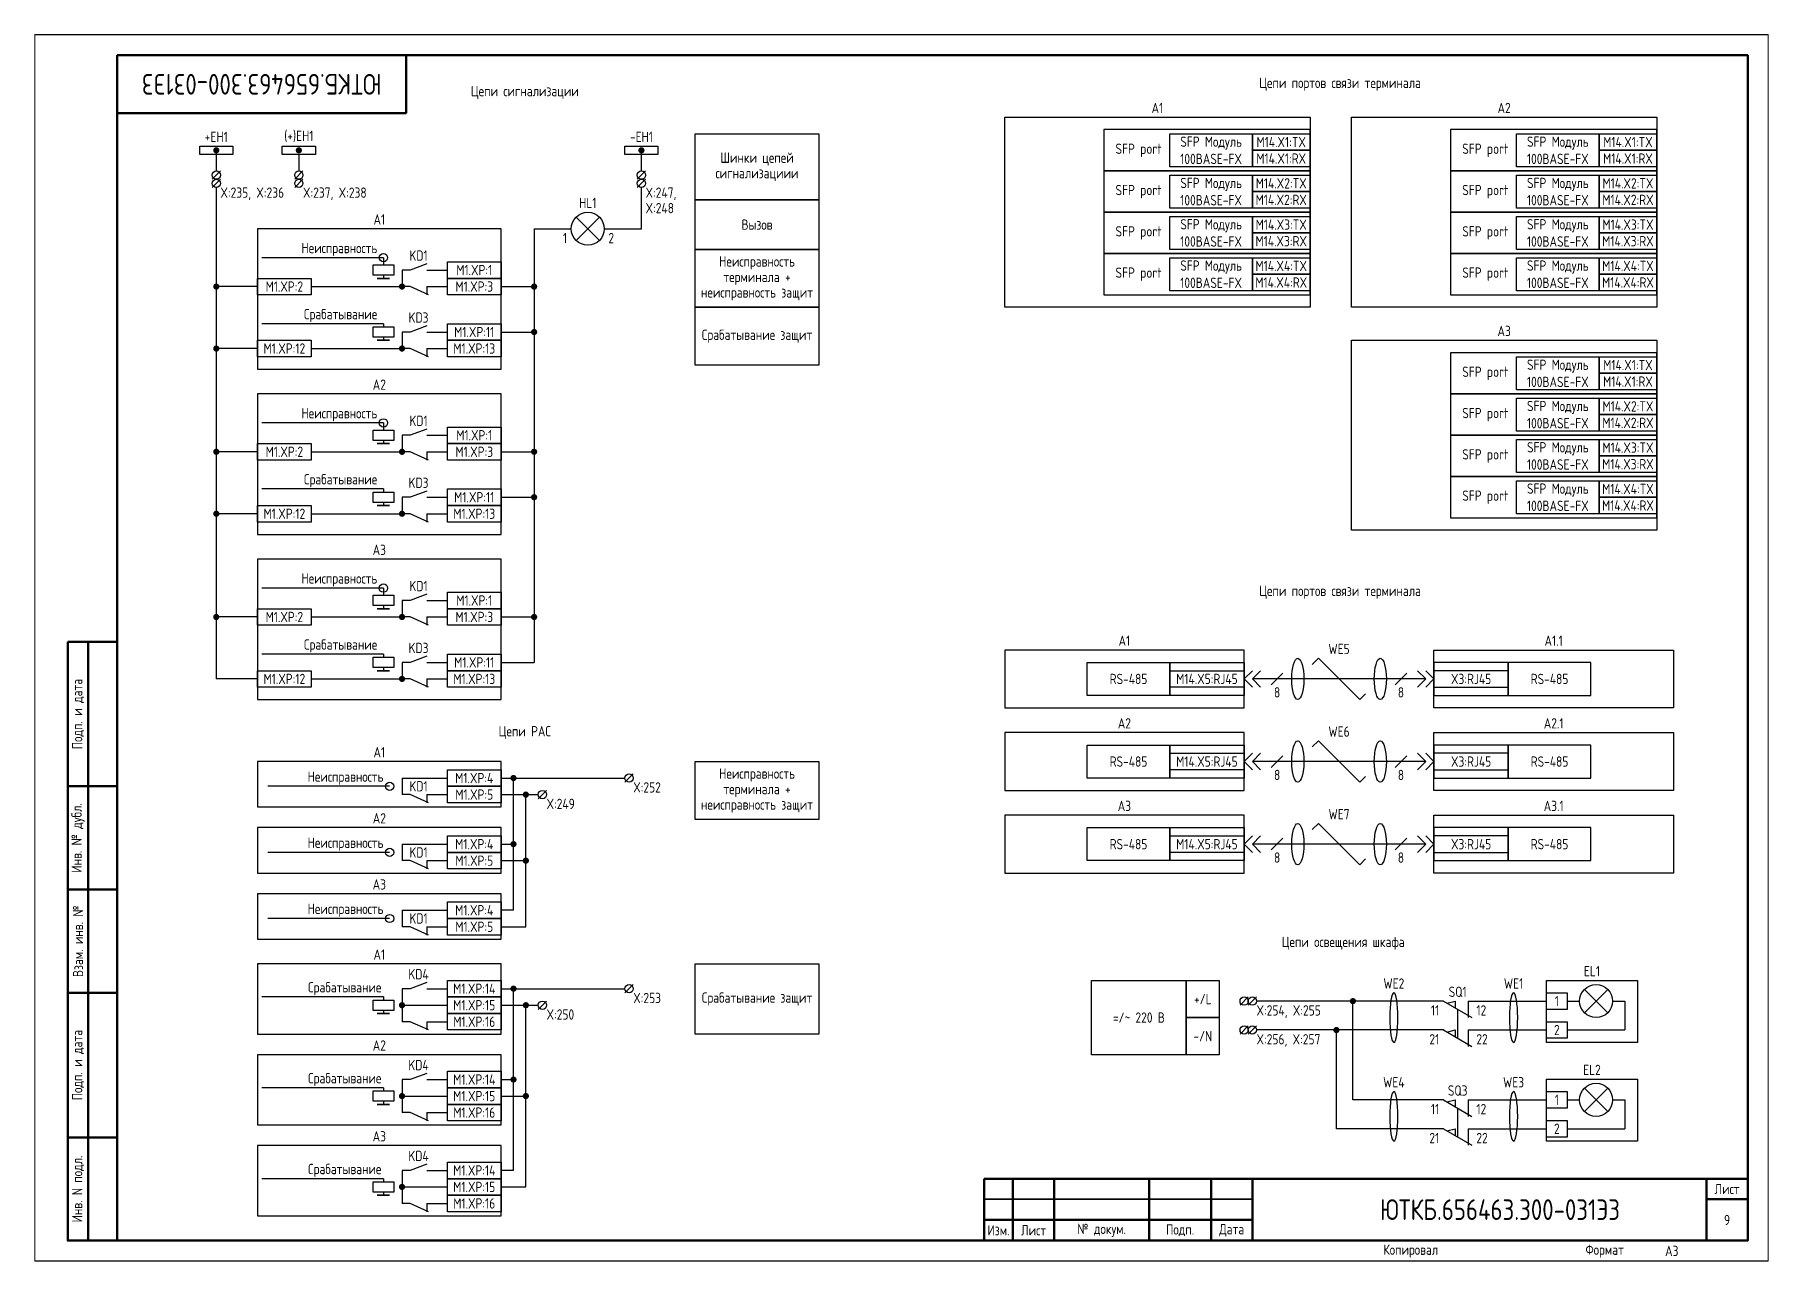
# Paper-space layout 'Лист9' of a CAD drawing. Header units: millimetres, sheet in inches. Extents: x 148.7 to 158.8, y 94.4 to 101.5.
# The model-space entities are those that its viewports show. They can reach past a viewport. Long polylines and large blocks are cut down to what shows.
import ezdxf

# ---------------------------------------------------------------- set-up
doc = ezdxf.new("R2010")
doc.units = ezdxf.units.MM
doc.styles.add('Gost_type_A', font='GOST_A.TTF')

# ---------------------------------------------------------------- blocks, each defined once
blk = doc.blocks.new('Формат_А3')
blk.add_lwpolyline([(-420, 297), (0, 297), (0, 0), (-420, 0)], close=True)
at = {"lineweight": 50}
blk.add_lwpolyline([(-400, 292), (-5, 292), (-5, 5), (-400, 5)], close=True, dxfattribs=at)
blk = doc.blocks.new('Штамп угловой верхний')
at = {"lineweight": 50}
blk.add_lwpolyline([(0, 0), (70, 0), (70, -14), (0, -14)], close=True, dxfattribs=at)
blk = doc.blocks.new('Штамп малый нижний')
at = {"lineweight": 50}
for points in [[(-185, 15), (-178, 15), (-178, 5), (-185, 5)], [(-178, 15), (-168, 15), (-168, 5), (-178, 5)], [(-168, 15), (-145, 15), (-145, 5), (-168, 5)], [(-145, 15), (-130, 15), (-130, 5), (-145, 5)], [(-130, 15), (-120, 15), (-120, 5), (-130, 5)], [(-120, 15), (-10, 15), (-10, 0), (-120, 0)], [(-10, 15), (0, 15), (0, 10), (-10, 10)], [(-10, 10), (0, 10), (0, 0), (-10, 0)], [(-185, 5), (-178, 5), (-178, 0), (-185, 0)], [(-178, 5), (-168, 5), (-168, 0), (-178, 0)], [(-168, 5), (-145, 5), (-145, 0), (-168, 0)], [(-145, 5), (-130, 5), (-130, 0), (-145, 0)], [(-130, 5), (-120, 5), (-120, 0), (-130, 0)]]:
    blk.add_lwpolyline(points, close=True, dxfattribs=at)
for points in [[(-185, 15), (-178, 15), (-178, 10), (-185, 10)], [(-178, 15), (-168, 15), (-168, 10), (-178, 10)], [(-168, 15), (-145, 15), (-145, 10), (-168, 10)], [(-145, 15), (-130, 15), (-130, 10), (-145, 10)], [(-130, 15), (-120, 15), (-120, 10), (-130, 10)], [(-185, 10), (-178, 10), (-178, 5), (-185, 5)], [(-178, 10), (-168, 10), (-168, 5), (-178, 5)], [(-168, 10), (-145, 10), (-145, 5), (-168, 5)], [(-145, 10), (-130, 10), (-130, 5), (-145, 5)], [(-130, 10), (-120, 10), (-120, 5), (-130, 5)]]:
    blk.add_lwpolyline(points, close=True)
at = {"char_height": 2.5, "style": 'Gost_type_A'}
for s, insert, width, attachment_point in [('Лист', (-5, 12.5), 10, 5), ('Изм.', (-181.5, 2.5), 7, 5), ('Лист', (-173, 2.5), 10, 5), ('№ докум.', (-156.5, 2.5), 23, 5), ('Подп.', (-137.5, 2.5), 15, 5), ('Дата', (-125, 2.5), 10, 5), ('Копировал', (-75, -2.53), 13.1202, 6), ('Формат', (-30, -2.53), 13.1202, 6)]:
    blk.add_mtext(s, dxfattribs=dict(at, insert=insert, width=width, attachment_point=attachment_point))
blk = doc.blocks.new('POINT')
at = {"const_width": 0.75}
blk.add_lwpolyline([(-0.375, 0, 1), (0.375, 0, 1)], format="xyb", close=True, dxfattribs=at)
blk = doc.blocks.new('Шинка')
blk.add_lwpolyline([(-4, 1), (4, 1), (4, -1), (-4, -1)], close=True)
blk.add_blockref('POINT', (0, 0))
blk = doc.blocks.new('Штамп левый нижний')
at = {"lineweight": 50}
for points in [[(-12, 145), (-7, 145), (-7, 110), (-12, 110)], [(-7, 145), (0, 145), (0, 110), (-7, 110)], [(-12, 110), (-7, 110), (-7, 85), (-12, 85)], [(-7, 110), (0, 110), (0, 85), (-7, 85)], [(-12, 85), (-7, 85), (-7, 60), (-12, 60)], [(-7, 85), (0, 85), (0, 60), (-7, 60)], [(-12, 60), (-7, 60), (-7, 25), (-12, 25)], [(-7, 60), (0, 60), (0, 25), (-7, 25)], [(-12, 25), (-7, 25), (-7, 0), (-12, 0)], [(-7, 25), (0, 25), (0, 0), (-7, 0)]]:
    blk.add_lwpolyline(points, close=True, dxfattribs=at)
at = {"char_height": 2.5, "attachment_point": 5, "rotation": 90, "style": 'Gost_type_A'}
for s, insert, width in [('Подп. и дата', (-9.5, 127.5), 35), ('Инв. № дубл.', (-9.5, 97.5), 25), ('Взам. инв. №', (-9.5, 72.5), 25), ('Подп. и дата', (-9.5, 42.5), 35), ('Инв. N подл.', (-9.5, 12.5), 25)]:
    blk.add_mtext(s, dxfattribs=dict(at, insert=insert, width=width))

msp = doc.modelspace()

# ---------------------------------------------------------------- linework, layer by layer
for p, q in [((3404, 269), (3404, 264)), ((3507, 264), (3507, 269)), ((3424, 268), (3424, 264)), ((3405, 264), (3403, 262)), ((3405, 262), (3403, 260)), ((3425, 264), (3423, 262)), ((3425, 262), (3423, 260)), ((3508, 264), (3506, 262)), ((3508, 262), (3506, 260)), ((3507, 262), (3507, 262.01)), ((3507, 262), (3507, 262.01)), ((3404, 260), (3404, 141)), ((3507, 250), (3507, 260)), ((3491.17, 252.83), (3496.83, 247.17)), ((3496.83, 252.83), (3491.17, 247.17)), ((3481, 250), (3490, 250)), ((3481, 250), (3481, 145)), ((3498, 250), (3507, 250)), ((3444.5, 243), (3415, 243)), ((3444.5, 243), (3444.5, 241.25)), ((3414, 236), (3404, 236)), ((3444.5, 238.75), (3444.5, 238)), ((3455, 236), (3455, 234)), ((3473, 236), (3481, 236)), ((3444.5, 227), (3415, 227)), ((3444.5, 227), (3444.5, 226.25)), ((3444.5, 223.75), (3444.5, 223)), ((3473, 225), (3481, 225)), ((3414, 221), (3404, 221)), ((3455, 221), (3455, 219)), ((3444.5, 203), (3415, 203)), ((3444.5, 203), (3444.5, 201.25)), ((3444.5, 198.75), (3444.5, 198)), ((3414, 196), (3404, 196)), ((3455, 196), (3455, 194)), ((3473, 196), (3481, 196)), ((3444.5, 187), (3415, 187)), ((3444.5, 187), (3444.5, 186.25)), ((3473, 185), (3481, 185)), ((3414, 181), (3404, 181)), ((3444.5, 183.75), (3444.5, 183)), ((3455, 181), (3455, 179)), ((3444.5, 163), (3415, 163)), ((3444.5, 163), (3444.5, 161.25)), ((3414, 156), (3404, 156)), ((3444.5, 158.75), (3444.5, 158)), ((3455, 156), (3455, 154)), ((3473, 156), (3481, 156)), ((3444.5, 147), (3415, 147)), ((3444.5, 147), (3444.5, 146.25)), ((3444.5, 143.75), (3444.5, 143)), ((3473, 145), (3481, 145)), ((3653, 141), (3655, 143)), ((3653, 141), (3655, 143)), ((3655, 141), (3657, 143)), ((3655, 141), (3657, 143)), ((3669.53, 144.53), (3671, 146)), ((3671, 146), (3681, 136)), ((3697, 141), (3695, 143)), ((3697, 141), (3695, 143)), ((3699, 141), (3697, 143)), ((3699, 141), (3697, 143)), ((3414, 141), (3404, 141)), ((3455, 141), (3455, 139)), ((3653, 141), (3655, 139)), ((3653, 141), (3655, 139)), ((3697, 141), (3655, 141)), ((3655, 141), (3657, 139)), ((3655, 141), (3657, 139)), ((3662.41, 142.41), (3659.59, 139.59)), ((3692.41, 142.41), (3689.59, 139.59)), ((3697, 141), (3695, 139)), ((3697, 141), (3695, 139)), ((3699, 141), (3697, 139)), ((3699, 141), (3697, 139)), ((3681, 136), (3682.41, 137.41)), ((3669.53, 124.53), (3671, 126)), ((3671, 126), (3681, 116)), ((3653, 121), (3655, 123)), ((3653, 121), (3655, 123)), ((3655, 121), (3657, 123)), ((3655, 121), (3657, 123)), ((3662.41, 122.41), (3659.59, 119.59)), ((3692.41, 122.41), (3689.59, 119.59)), ((3697, 121), (3695, 123)), ((3697, 121), (3695, 123)), ((3699, 121), (3697, 123)), ((3699, 121), (3697, 123)), ((3505.01, 118), (3503.01, 116)), ((3653, 121), (3655, 119)), ((3653, 121), (3655, 119)), ((3697, 121), (3655, 121)), ((3655, 121), (3657, 119)), ((3655, 121), (3657, 119)), ((3697, 121), (3695, 119)), ((3697, 121), (3695, 119)), ((3699, 121), (3697, 119)), ((3699, 121), (3697, 119)), ((3446, 115), (3416.5, 115)), ((3449, 117), (3449, 113)), ((3473, 117), (3503, 117)), ((3476, 85), (3476, 117)), ((3484.01, 114), (3482.01, 112)), ((3681, 116), (3682.41, 117.41)), ((3455, 113), (3455, 111)), ((3473, 113), (3482, 113)), ((3479, 81), (3479, 113)), ((3669.53, 104.53), (3671, 106)), ((3671, 106), (3681, 96)), ((3449, 101), (3449, 97)), ((3473, 101), (3476, 101)), ((3653, 101), (3655, 103)), ((3653, 101), (3655, 103)), ((3653, 101), (3655, 99)), ((3653, 101), (3655, 99)), ((3655, 101), (3657, 103)), ((3655, 101), (3657, 103)), ((3697, 101), (3655, 101)), ((3655, 101), (3657, 99)), ((3655, 101), (3657, 99)), ((3662.41, 102.41), (3659.59, 99.59)), ((3692.41, 102.41), (3689.59, 99.59)), ((3697, 101), (3695, 103)), ((3697, 101), (3695, 103)), ((3697, 101), (3695, 99)), ((3697, 101), (3695, 99)), ((3699, 101), (3697, 103)), ((3699, 101), (3697, 103)), ((3699, 101), (3697, 99)), ((3699, 101), (3697, 99)), ((3446, 99), (3416.5, 99)), ((3455, 97), (3455, 95)), ((3473, 97), (3479, 97)), ((3681, 96), (3682.41, 97.41)), ((3449, 85), (3449, 81)), ((3476, 85), (3473, 85)), ((3446, 83), (3416.5, 83)), ((3455, 81), (3455, 79)), ((3473, 81), (3479, 81)), ((3444.5, 64), (3415, 64)), ((3444.5, 64), (3444.5, 63.25)), ((3473, 66), (3503, 66)), ((3476, 22), (3476, 66)), ((3484.01, 63), (3482.01, 61)), ((3505.01, 67), (3503.01, 65)), ((3654.01, 64), (3652.01, 62)), ((3656.01, 64), (3654.01, 62)), ((3701.28, 63), (3656.01, 63)), ((3701.28, 63), (3708.2, 59)), ((3702.14, 62.5), (3704.14, 63)), ((3704.14, 63), (3704.14, 61.34)), ((3707.28, 63), (3707.28, 59)), ((3707.28, 63), (3726.28, 63)), ((3731.28, 63), (3734.28, 63)), ((3735.45, 65.83), (3741.11, 60.17)), ((3741.11, 65.83), (3735.45, 60.17)), ((3742.28, 63), (3745.28, 63)), ((3745.28, 63), (3745.28, 56)), ((3444.5, 60.75), (3444.5, 60)), ((3473, 62), (3482, 62)), ((3479, 18), (3479, 62)), ((3679.36, 39.09), (3679.36, 62.99)), ((3455, 58), (3455, 56)), ((3654.01, 57), (3652.01, 55)), ((3656.01, 57), (3654.01, 55)), ((3701.28, 56), (3656.01, 56)), ((3675.36, 32.09), (3675.36, 55.99)), ((3701.28, 56), (3708.2, 52)), ((3702.14, 55.5), (3704.14, 56)), ((3704.14, 56), (3704.14, 54.34)), ((3707.28, 56), (3707.28, 52)), ((3707.28, 56), (3726.28, 56)), ((3731.28, 56), (3745.28, 56)), ((3444.5, 42), (3415, 42)), ((3444.5, 42), (3444.5, 41.25)), ((3473, 44), (3476, 44)), ((3444.5, 38.75), (3444.5, 38)), ((3473, 40), (3479, 40)), ((3701.28, 39.09), (3679.36, 39.09)), ((3701.28, 39.09), (3708.2, 35.09)), ((3702.14, 38.59), (3704.14, 39.09)), ((3704.14, 39.09), (3704.14, 37.43)), ((3707.28, 39.09), (3707.28, 35.09)), ((3707.28, 39.09), (3726.28, 39.09)), ((3731.28, 39.09), (3734.28, 39.09)), ((3735.45, 41.91), (3741.11, 36.26)), ((3741.11, 41.91), (3735.45, 36.26)), ((3742.28, 39.09), (3745.28, 39.09)), ((3745.28, 39.09), (3745.28, 32.09)), ((3455, 36), (3455, 34)), ((3701.28, 32.09), (3675.36, 32.09)), ((3701.28, 32.09), (3708.2, 28.09)), ((3702.14, 31.59), (3704.14, 32.09)), ((3704.14, 32.09), (3704.14, 30.43)), ((3707.28, 32.09), (3707.28, 28.09)), ((3707.28, 32.09), (3726.28, 32.09)), ((3731.28, 32.09), (3745.28, 32.09)), ((3476, 22), (3473, 22)), ((3444.5, 20), (3415, 20)), ((3444.5, 20), (3444.5, 19.25)), ((3473, 18), (3479, 18)), ((3444.5, 16.75), (3444.5, 16)), ((3455, 14), (3455, 12))]:
    msp.add_line(p, q)
at = {"ltscale": 1.08}
for p, q in [((3451, 240), (3449, 240)), ((3449, 240), (3449, 236)), ((3455, 240), (3460, 240)), ((3427, 236), (3449, 236)), ((3451, 236), (3449, 236)), ((3455, 236), (3460, 236)), ((3451, 225), (3449, 225)), ((3449, 225), (3449, 221)), ((3455, 225), (3460, 225)), ((3427, 221), (3449, 221)), ((3451, 221), (3449, 221)), ((3455, 221), (3460, 221)), ((3451, 200), (3449, 200)), ((3449, 200), (3449, 196)), ((3455, 200), (3460, 200)), ((3427, 196), (3449, 196)), ((3451, 196), (3449, 196)), ((3455, 196), (3460, 196)), ((3451, 185), (3449, 185)), ((3449, 185), (3449, 181)), ((3455, 185), (3460, 185)), ((3427, 181), (3449, 181)), ((3451, 181), (3449, 181)), ((3455, 181), (3460, 181)), ((3451, 160), (3449, 160)), ((3449, 160), (3449, 156)), ((3455, 160), (3460, 160)), ((3427, 156), (3449, 156)), ((3451, 156), (3449, 156)), ((3455, 156), (3460, 156)), ((3451, 145), (3449, 145)), ((3449, 145), (3449, 141)), ((3455, 145), (3460, 145)), ((3427, 141), (3449, 141)), ((3451, 141), (3449, 141)), ((3455, 141), (3460, 141)), ((3449, 117), (3460, 117)), ((3451, 113), (3449, 113)), ((3455, 113), (3460, 113)), ((3449, 101), (3460, 101)), ((3451, 97), (3449, 97)), ((3455, 97), (3460, 97)), ((3449, 85), (3460, 85)), ((3451, 81), (3449, 81)), ((3455, 81), (3460, 81)), ((3451, 66), (3449, 66)), ((3449, 66), (3449, 58)), ((3455, 66), (3460, 66)), ((3449, 62), (3460, 62)), ((3451, 58), (3449, 58)), ((3455, 58), (3460, 58)), ((3451, 44), (3449, 44)), ((3449, 44), (3449, 36)), ((3455, 44), (3460, 44)), ((3449, 40), (3460, 40)), ((3451, 36), (3449, 36)), ((3455, 36), (3460, 36)), ((3451, 22), (3449, 22)), ((3449, 22), (3449, 14)), ((3455, 22), (3460, 22)), ((3449, 18), (3460, 18)), ((3451, 14), (3449, 14)), ((3455, 14), (3460, 14))]:
    msp.add_line(p, q, dxfattribs=at)
at = {"ltscale": 4.32}
for p, q in [((3455, 241.5), (3451, 240)), ((3455.39, 234), (3451, 236)), ((3455, 226.5), (3451, 225)), ((3455.39, 219), (3451, 221)), ((3455, 201.5), (3451, 200)), ((3455.39, 194), (3451, 196)), ((3455, 186.5), (3451, 185)), ((3455.39, 179), (3451, 181)), ((3455, 161.5), (3451, 160)), ((3455.39, 154), (3451, 156)), ((3455, 146.5), (3451, 145)), ((3455.39, 139), (3451, 141)), ((3455.39, 111), (3451, 113)), ((3455.39, 95), (3451, 97)), ((3455.39, 79), (3451, 81)), ((3455, 67.5), (3451, 66)), ((3455.39, 56), (3451, 58)), ((3455, 45.5), (3451, 44)), ((3455.39, 34), (3451, 36)), ((3455, 23.5), (3451, 22)), ((3455.39, 12), (3451, 14))]:
    msp.add_line(p, q, dxfattribs=at)
at = {"ltscale": 0.5}
for p, q in [((3704.74, 61), (3704.74, 54)), ((3704.74, 37.09), (3704.74, 30.09))]:
    msp.add_line(p, q, dxfattribs=at)
for points in [[(3550, 257), (3520, 257), (3520, 273), (3550, 273)], [(3595, 277), (3669, 277), (3669, 231), (3595, 231)], [(3619, 264), (3669, 264), (3669, 274), (3619, 274)], [(3635, 273), (3655, 273), (3655, 265), (3635, 265)], [(3655, 273), (3669, 273), (3669, 269), (3655, 269)], [(3679, 277), (3753, 277), (3753, 231), (3679, 231)], [(3703, 264), (3753, 264), (3753, 274), (3703, 274)], [(3719, 273), (3739, 273), (3739, 265), (3719, 265)], [(3739, 273), (3753, 273), (3753, 269), (3739, 269)], [(3655, 269), (3669, 269), (3669, 265), (3655, 265)], [(3739, 269), (3753, 269), (3753, 265), (3739, 265)], [(3619, 254), (3669, 254), (3669, 264), (3619, 264)], [(3635, 263), (3655, 263), (3655, 255), (3635, 255)], [(3655, 263), (3669, 263), (3669, 259), (3655, 259)], [(3703, 254), (3753, 254), (3753, 264), (3703, 264)], [(3719, 263), (3739, 263), (3739, 255), (3719, 255)], [(3739, 263), (3753, 263), (3753, 259), (3739, 259)], [(3550, 245), (3520, 245), (3520, 257), (3550, 257)], [(3655, 259), (3669, 259), (3669, 255), (3655, 255)], [(3739, 259), (3753, 259), (3753, 255), (3739, 255)], [(3619, 244), (3669, 244), (3669, 254), (3619, 254)], [(3635, 253), (3655, 253), (3655, 245), (3635, 245)], [(3655, 253), (3669, 253), (3669, 249), (3655, 249)], [(3703, 244), (3753, 244), (3753, 254), (3703, 254)], [(3719, 253), (3739, 253), (3739, 245), (3719, 245)], [(3739, 253), (3753, 253), (3753, 249), (3739, 249)], [(3414, 216), (3473, 216), (3473, 250), (3414, 250)], [(3655, 249), (3669, 249), (3669, 245), (3655, 245)], [(3739, 249), (3753, 249), (3753, 245), (3739, 245)], [(3550, 231), (3520, 231), (3520, 245), (3550, 245)], [(3619, 234), (3669, 234), (3669, 244), (3619, 244)], [(3703, 234), (3753, 234), (3753, 244), (3703, 244)], [(3447, 241.25), (3447, 238.75), (3442, 238.75), (3442, 241.25)], [(3460, 242), (3473, 242), (3473, 238), (3460, 238)], [(3635, 243), (3655, 243), (3655, 235), (3635, 235)], [(3655, 243), (3669, 243), (3669, 239), (3655, 239)], [(3719, 243), (3739, 243), (3739, 235), (3719, 235)], [(3739, 243), (3753, 243), (3753, 239), (3739, 239)], [(3414, 238), (3427, 238), (3427, 234), (3414, 234)], [(3446, 238), (3443, 238)], [(3460, 238), (3473, 238), (3473, 234), (3460, 234)], [(3655, 239), (3669, 239), (3669, 235), (3655, 235)], [(3739, 239), (3753, 239), (3753, 235), (3739, 235)], [(3550, 217), (3520, 217), (3520, 231), (3550, 231)], [(3460, 227), (3473, 227), (3473, 223), (3460, 223)], [(3414, 223), (3427, 223), (3427, 219), (3414, 219)], [(3447, 226.25), (3447, 223.75), (3442, 223.75), (3442, 226.25)], [(3446, 223), (3443, 223)], [(3460, 223), (3473, 223), (3473, 219), (3460, 219)], [(3679, 223), (3753, 223), (3753, 177), (3679, 177)], [(3703, 210), (3753, 210), (3753, 220), (3703, 220)], [(3719, 219), (3739, 219), (3739, 211), (3719, 211)], [(3739, 219), (3753, 219), (3753, 215), (3739, 215)], [(3739, 215), (3753, 215), (3753, 211), (3739, 211)], [(3414, 176), (3473, 176), (3473, 210), (3414, 210)], [(3703, 200), (3753, 200), (3753, 210), (3703, 210)], [(3719, 209), (3739, 209), (3739, 201), (3719, 201)], [(3739, 209), (3753, 209), (3753, 205), (3739, 205)], [(3460, 202), (3473, 202), (3473, 198), (3460, 198)], [(3739, 205), (3753, 205), (3753, 201), (3739, 201)], [(3414, 198), (3427, 198), (3427, 194), (3414, 194)], [(3447, 201.25), (3447, 198.75), (3442, 198.75), (3442, 201.25)], [(3446, 198), (3443, 198)], [(3460, 198), (3473, 198), (3473, 194), (3460, 194)], [(3703, 190), (3753, 190), (3753, 200), (3703, 200)], [(3719, 199), (3739, 199), (3739, 191), (3719, 191)], [(3739, 199), (3753, 199), (3753, 195), (3739, 195)], [(3739, 195), (3753, 195), (3753, 191), (3739, 191)], [(3703, 180), (3753, 180), (3753, 190), (3703, 190)], [(3719, 189), (3739, 189), (3739, 181), (3719, 181)], [(3739, 189), (3753, 189), (3753, 185), (3739, 185)], [(3447, 186.25), (3447, 183.75), (3442, 183.75), (3442, 186.25)], [(3460, 187), (3473, 187), (3473, 183), (3460, 183)], [(3739, 185), (3753, 185), (3753, 181), (3739, 181)], [(3414, 183), (3427, 183), (3427, 179), (3414, 179)], [(3446, 183), (3443, 183)], [(3460, 183), (3473, 183), (3473, 179), (3460, 179)], [(3414, 136), (3473, 136), (3473, 170), (3414, 170)], [(3447, 161.25), (3447, 158.75), (3442, 158.75), (3442, 161.25)], [(3460, 162), (3473, 162), (3473, 158), (3460, 158)], [(3414, 158), (3427, 158), (3427, 154), (3414, 154)], [(3446, 158), (3443, 158)], [(3460, 158), (3473, 158), (3473, 154), (3460, 154)], [(3460, 147), (3473, 147), (3473, 143), (3460, 143)], [(3595, 134), (3653, 134), (3653, 148), (3595, 148)], [(3757, 134), (3699, 134), (3699, 148), (3757, 148)], [(3414, 143), (3427, 143), (3427, 139), (3414, 139)], [(3447, 146.25), (3447, 143.75), (3442, 143.75), (3442, 146.25)], [(3446, 143), (3443, 143)], [(3460, 143), (3473, 143), (3473, 139), (3460, 139)], [(3615, 145), (3635, 145), (3635, 137), (3615, 137)], [(3635, 145), (3653, 145), (3653, 137), (3635, 137)], [(3635, 143), (3653, 143), (3653, 139), (3635, 139)], [(3717, 145), (3699, 145), (3699, 137), (3717, 137)], [(3717, 143), (3699, 143), (3699, 139), (3717, 139)], [(3737, 145), (3717, 145), (3717, 137), (3737, 137)], [(3595, 114), (3653, 114), (3653, 128), (3595, 128)], [(3757, 114), (3699, 114), (3699, 128), (3757, 128)], [(3615, 125), (3635, 125), (3635, 117), (3615, 117)], [(3635, 125), (3653, 125), (3653, 117), (3635, 117)], [(3635, 123), (3653, 123), (3653, 119), (3635, 119)], [(3717, 125), (3699, 125), (3699, 117), (3717, 117)], [(3717, 123), (3699, 123), (3699, 119), (3717, 119)], [(3737, 125), (3717, 125), (3717, 117), (3737, 117)], [(3414, 110), (3473, 110), (3473, 121), (3414, 121)], [(3460, 119), (3473, 119), (3473, 115), (3460, 115)], [(3550, 107), (3520, 107), (3520, 121), (3550, 121)], [(3460, 115), (3473, 115), (3473, 111), (3460, 111)], [(3414, 94), (3473, 94), (3473, 105), (3414, 105)], [(3595, 94), (3653, 94), (3653, 108), (3595, 108)], [(3615, 105), (3635, 105), (3635, 97), (3615, 97)], [(3635, 105), (3653, 105), (3653, 97), (3635, 97)], [(3757, 94), (3699, 94), (3699, 108), (3757, 108)], [(3717, 105), (3699, 105), (3699, 97), (3717, 97)], [(3737, 105), (3717, 105), (3717, 97), (3737, 97)], [(3460, 103), (3473, 103), (3473, 99), (3460, 99)], [(3635, 103), (3653, 103), (3653, 99), (3635, 99)], [(3717, 103), (3699, 103), (3699, 99), (3717, 99)], [(3460, 99), (3473, 99), (3473, 95), (3460, 95)], [(3414, 78), (3473, 78), (3473, 89), (3414, 89)], [(3460, 87), (3473, 87), (3473, 83), (3460, 83)], [(3460, 83), (3473, 83), (3473, 79), (3460, 79)], [(3414, 55), (3473, 55), (3473, 72), (3414, 72)], [(3550, 55), (3520, 55), (3520, 72), (3550, 72)], [(3460, 68), (3473, 68), (3473, 64), (3460, 64)], [(3639, 50), (3616, 50), (3616, 68), (3639, 68)], [(3647, 59), (3639, 59), (3639, 68), (3647, 68)], [(3726.28, 68), (3748.28, 68), (3748.28, 53), (3726.28, 53)], [(3447, 63.25), (3447, 60.75), (3442, 60.75), (3442, 63.25)], [(3460, 64), (3473, 64), (3473, 60), (3460, 60)], [(3726.28, 65), (3731.28, 65), (3731.28, 61), (3726.28, 61)], [(3446, 60), (3443, 60)], [(3460, 60), (3473, 60), (3473, 56), (3460, 56)], [(3647, 50), (3639, 50), (3639, 59), (3647, 59)], [(3726.28, 58), (3731.28, 58), (3731.28, 54), (3726.28, 54)], [(3414, 33), (3473, 33), (3473, 50), (3414, 50)], [(3460, 46), (3473, 46), (3473, 42), (3460, 42)], [(3460, 42), (3473, 42), (3473, 38), (3460, 38)], [(3726.28, 44.09), (3748.28, 44.09), (3748.28, 29.09), (3726.28, 29.09)], [(3447, 41.25), (3447, 38.75), (3442, 38.75), (3442, 41.25)], [(3446, 38), (3443, 38)], [(3460, 38), (3473, 38), (3473, 34), (3460, 34)], [(3726.28, 41.09), (3731.28, 41.09), (3731.28, 37.09), (3726.28, 37.09)], [(3726.28, 34.09), (3731.28, 34.09), (3731.28, 30.09), (3726.28, 30.09)], [(3414, 11), (3473, 11), (3473, 28), (3414, 28)], [(3460, 24), (3473, 24), (3473, 20), (3460, 20)], [(3447, 19.25), (3447, 16.75), (3442, 16.75), (3442, 19.25)], [(3460, 20), (3473, 20), (3473, 16), (3460, 16)], [(3446, 16), (3443, 16)], [(3460, 16), (3473, 16), (3473, 12), (3460, 12)]]:
    msp.add_lwpolyline(points, close=True)
for centre, radius in [((3404, 263), 1), ((3404, 261), 1), ((3424, 263), 1), ((3424, 261), 1), ((3507, 263), 1), ((3507, 261), 1), ((3494, 250), 4), ((3444.5, 243), 1), ((3444.5, 203), 1), ((3444.5, 163), 1), ((3504.01, 117), 1), ((3446, 115), 1), ((3483.01, 113), 1), ((3446, 99), 1), ((3446, 83), 1), ((3483.01, 62), 1), ((3504.01, 66), 1), ((3653.01, 63), 1), ((3655.01, 63), 1), ((3738.28, 63), 4), ((3653.01, 56), 1), ((3655.01, 56), 1), ((3738.28, 39.09), 4)]:
    msp.add_circle(centre, radius)
for centre in [(3666, 141), (3686, 141), (3666, 121), (3686, 121), (3666, 101), (3686, 101)]:
    msp.add_ellipse(centre, major_axis=(0, -5), ratio=0.293778)
at = {"extrusion": (0, 0, -1)}
for centre in [(3689.28, 59), (3718.28, 59), (3689.28, 35.09), (3718.28, 35.09)]:
    msp.add_ellipse(centre, major_axis=(0, -6), ratio=0.166667, dxfattribs=at)

# ---------------------------------------------------------------- block references
for name, p in [('Формат_А3', (3360, 0)), ('Формат_А3', (3780, 0)), ('Формат_А3', (4200, 0)), ('Штамп угловой верхний', (3380, 292)), ('Шинка', (3404, 269)), ('Шинка', (3424, 269)), ('Шинка', (3507, 269)), ('POINT', (3404, 236)), ('POINT', (3449, 236)), ('POINT', (3481, 236)), ('POINT', (3481, 225)), ('POINT', (3404, 221)), ('POINT', (3449, 221)), ('POINT', (3404, 196)), ('POINT', (3449, 196)), ('POINT', (3481, 196)), ('POINT', (3481, 185)), ('POINT', (3404, 181)), ('POINT', (3449, 181)), ('POINT', (3404, 156)), ('POINT', (3449, 156)), ('POINT', (3481, 156)), ('Штамп левый нижний', (3380, 5)), ('POINT', (3449, 141)), ('POINT', (3476, 117)), ('POINT', (3479, 113)), ('POINT', (3476, 101)), ('POINT', (3479, 97)), ('POINT', (3476, 66)), ('POINT', (3679.36, 62.99)), ('POINT', (3449, 62)), ('POINT', (3479, 62)), ('POINT', (3675.36, 55.99)), ('POINT', (3476, 44)), ('POINT', (3449, 40)), ('POINT', (3479, 40)), ('POINT', (3449, 18)), ('Штамп малый нижний', (3775, 5))]:
    msp.add_blockref(name, p)

# ---------------------------------------------------------------- texts
at = {"insert": (3415, 285), "char_height": 5, "width": 70, "attachment_point": 5, "rotation": 180, "style": 'Gost_type_A'}
msp.add_mtext('ЮТКБ.656463.300-031Э3', dxfattribs=at)
at = {"char_height": 2.5, "style": 'Gost_type_A'}
for s, insert, width, attachment_point, line_spacing_factor in [('Цепи портов связи терминала', (3676.25, 285), 197.5, 5, 0.9), ('Цепи сигнализации', (3478.75, 283), 197.5, 5, 0.9), ('A1', (3632, 278), 74.0002, 8, 0.9), ('A2', (3716, 278), 74.0002, 8, 0.9), ('Шинки цепей сигнализациии', (3535, 265), 29.9999, 5, 0.9), ('X:235, X:236', (3405, 260), 16, 1, 0.9), ('X:237, X:238', (3425, 260), 16, 1, 0.9), ('X:247,\\PX:248', (3508, 260), 16, 1, 0.9), ('A1', (3443.5, 251), 59, 8, 0.9), ('Вызов', (3535, 251), 29.9999, 5, 0.9), ('Неисправность', (3443, 245), 37, 6, 0.8), ('Неисправность терминала + неисправность защит', (3535, 238), 29.9999, 5, 0.9), ('Срабатывание', (3443, 229), 37, 6, 0.8), ('Срабатывание защит', (3535, 224), 29.9999, 5, 0.9), ('A3', (3716, 224), 74.0002, 8, 0.9), ('A2', (3443.5, 211), 59, 8, 0.9), ('Неисправность', (3443, 205), 37, 6, 0.8), ('Срабатывание', (3443, 189), 37, 6, 0.8), ('A3', (3443.5, 171), 59, 8, 0.9), ('Неисправность', (3443, 165), 37, 6, 0.8), ('Цепи портов связи терминала', (3676.25, 162), 197.5, 5, 0.9), ('A1', (3624, 149), 58.0002, 8, 0.9), ('A1.1', (3728, 149), 58.0002, 8, 0.9), ('Срабатывание', (3443, 149), 37, 6, 0.8), ('A2', (3624, 129), 58.0002, 8, 0.9), ('A2.1', (3728, 129), 58.0002, 8, 0.9), ('Цепи РАС', (3478.75, 128), 197.5, 5, 0.9), ('A1', (3443.5, 122), 59, 8, 0.9), ('Неисправность', (3444.5, 117), 37, 6, 0.8), ('Неисправность терминала + неисправность защит', (3535, 114), 29.9999, 5, 0.9), ('X:252', (3505.01, 116), 8, 1, 0.9), ('X:249', (3484.01, 112), 8, 1, 0.9), ('A3', (3624, 109), 58.0002, 8, 0.9), ('A3.1', (3728, 109), 58.0002, 8, 0.9), ('A2', (3443.5, 106), 59, 8, 0.9), ('Неисправность', (3444.5, 101), 37, 6, 0.8), ('A3', (3443.5, 90), 59, 8, 0.9), ('Неисправность', (3444.5, 85), 37, 6, 0.8), ('Цепи освещения шкафа', (3677, 77), 122, 5, 0.9), ('A1', (3443.5, 73), 59, 8, 0.9), ('EL1', (3737.28, 69), 21.9942, 8, 0.9), ('Срабатывание', (3444, 66), 37, 6, 0.8), ('X:253', (3505.01, 65), 8, 1, 0.9), ('Срабатывание защит', (3535, 63.5), 29.9999, 5, 0.9), ('+/L', (3643, 63.5), 8, 5, 0.9), ('X:250', (3484.01, 61), 8, 1, 0.9), ('=/~ 220 В', (3627.5, 59), 23, 5, 0.9), ('X:254, X:255', (3656.01, 62), 17.9949, 1, 0.9), ('-/N', (3643, 54.5), 8, 5, 0.9), ('X:256, X:257', (3656.01, 55), 17.9949, 1, 0.9), ('A2', (3443.5, 51), 59, 8, 0.9), ('EL2', (3737.28, 45.09), 21.9942, 8, 0.9), ('Срабатывание', (3444, 44), 37, 6, 0.8), ('A3', (3443.5, 29), 59, 8, 0.9), ('Срабатывание', (3444, 22), 37, 6, 0.8)]:
    msp.add_mtext(s, dxfattribs=dict(at, insert=insert, width=width, attachment_point=attachment_point, line_spacing_factor=line_spacing_factor))
at = {"style": 'Gost_type_A'}
for s, insert, char_height, width, attachment_point in [('+EH1', (3404, 271), 2.5, 10, 8), ('(+)EH1', (3424, 271), 2.5, 10, 8), ('-EH1', (3507, 271), 2.5, 10, 8), ('SFP port', (3633, 269), 2.5, 20, 6), ('SFP Mодуль 100BASE-FX', (3645, 269), 2.5, 19.9998, 5), ('M14.X1:TX', (3662, 271), 2.5, 14, 5), ('SFP port', (3717, 269), 2.5, 20, 6), ('SFP Mодуль 100BASE-FX', (3729, 269), 2.5, 19.9998, 5), ('M14.X1:TX', (3746, 271), 2.5, 14, 5), ('M14.X1:RX', (3662, 267), 2.5, 14, 5), ('M14.X1:RX', (3746, 267), 2.5, 14, 5), ('SFP port', (3633, 259), 2.5, 20, 6), ('SFP Mодуль 100BASE-FX', (3645, 259), 2.5, 19.9998, 5), ('M14.X2:TX', (3662, 261), 2.5, 14, 5), ('SFP port', (3717, 259), 2.5, 20, 6), ('SFP Mодуль 100BASE-FX', (3729, 259), 2.5, 19.9998, 5), ('M14.X2:TX', (3746, 261), 2.5, 14, 5), ('HL1', (3494, 255), 2.5, 14, 8), ('M14.X2:RX', (3662, 257), 2.5, 14, 5), ('M14.X2:RX', (3746, 257), 2.5, 14, 5), ('SFP Mодуль 100BASE-FX', (3645, 249), 2.5, 19.9998, 5), ('M14.X3:TX', (3662, 251), 2.5, 14, 5), ('SFP Mодуль 100BASE-FX', (3729, 249), 2.5, 19.9998, 5), ('M14.X3:TX', (3746, 251), 2.5, 14, 5), ('1', (3489, 249), 2.5, 6, 3), ('2', (3499, 249), 2.5, 6, 1), ('SFP port', (3633, 249), 2.5, 20, 6), ('M14.X3:RX', (3662, 247), 2.5, 14, 5), ('SFP port', (3717, 249), 2.5, 20, 6), ('M14.X3:RX', (3746, 247), 2.5, 14, 5), ('KD1', (3453, 243.5), 2.5, 8, 5), ('M1.XP:1', (3466.5, 240), 2.5, 13, 5), ('SFP port', (3633, 239), 2.5, 20, 6), ('SFP Mодуль 100BASE-FX', (3645, 239), 2.5, 19.9998, 5), ('M14.X4:TX', (3662, 241), 2.5, 14, 5), ('SFP port', (3717, 239), 2.5, 20, 6), ('SFP Mодуль 100BASE-FX', (3729, 239), 2.5, 19.9998, 5), ('M14.X4:TX', (3746, 241), 2.5, 14, 5), ('M1.XP:2', (3420.5, 236), 2.5, 13, 5), ('M1.XP:3', (3466.5, 236), 2.5, 13, 5), ('M14.X4:RX', (3662, 237), 2.5, 14, 5), ('M14.X4:RX', (3746, 237), 2.5, 14, 5), ('KD3', (3453, 228.5), 2.5, 8, 5), ('M1.XP:11', (3466.5, 225), 2.5, 13, 5), ('M1.XP:12', (3420.5, 221), 2.5, 13, 5), ('M1.XP:13', (3466.5, 221), 2.5, 13, 5), ('SFP port', (3717, 215), 2.5, 20, 6), ('SFP Mодуль 100BASE-FX', (3729, 215), 2.5, 19.9998, 5), ('M14.X1:RX', (3746, 213), 2.5, 14, 5), ('M14.X1:TX', (3746, 217), 2.5, 14, 5), ('SFP port', (3717, 205), 2.5, 20, 6), ('SFP Mодуль 100BASE-FX', (3729, 205), 2.5, 19.9998, 5), ('M14.X2:TX', (3746, 207), 2.5, 14, 5), ('KD1', (3453, 203.5), 2.5, 8, 5), ('M14.X2:RX', (3746, 203), 2.5, 14, 5), ('M1.XP:1', (3466.5, 200), 2.5, 13, 5), ('SFP Mодуль 100BASE-FX', (3729, 195), 2.5, 19.9998, 5), ('M14.X3:TX', (3746, 197), 2.5, 14, 5), ('M1.XP:2', (3420.5, 196), 2.5, 13, 5), ('M1.XP:3', (3466.5, 196), 2.5, 13, 5), ('SFP port', (3717, 195), 2.5, 20, 6), ('M14.X3:RX', (3746, 193), 2.5, 14, 5), ('KD3', (3453, 188.5), 2.5, 8, 5), ('M1.XP:11', (3466.5, 185), 2.5, 13, 5), ('SFP port', (3717, 185), 2.5, 20, 6), ('SFP Mодуль 100BASE-FX', (3729, 185), 2.5, 19.9998, 5), ('M14.X4:TX', (3746, 187), 2.5, 14, 5), ('M1.XP:12', (3420.5, 181), 2.5, 13, 5), ('M1.XP:13', (3466.5, 181), 2.5, 13, 5), ('M14.X4:RX', (3746, 183), 2.5, 14, 5), ('KD1', (3453, 163.5), 2.5, 8, 5), ('M1.XP:1', (3466.5, 160), 2.5, 13, 5), ('M1.XP:2', (3420.5, 156), 2.5, 13, 5), ('M1.XP:3', (3466.5, 156), 2.5, 13, 5), ('KD3', (3453, 148.5), 2.5, 8, 5), ('WE5', (3676, 147), 2.5, 20, 8), ('M1.XP:11', (3466.5, 145), 2.5, 13, 5), ('M1.XP:12', (3420.5, 141), 2.5, 13, 5), ('M1.XP:13', (3466.5, 141), 2.5, 13, 5), ('RS-485', (3625, 141), 2.5, 19.9998, 5), ('M14.X5:RJ45', (3644, 141), 2.5, 18.0002, 5), ('8', (3661, 139), 2.5, 20, 2), ('8', (3691, 139), 2.5, 20, 2), ('X3:RJ45', (3708, 141), 2.5, 18.0002, 5), ('RS-485', (3727, 141), 2.5, 19.9998, 5), ('WE6', (3676, 127), 2.5, 20, 8), ('RS-485', (3625, 121), 2.5, 19.9998, 5), ('M14.X5:RJ45', (3644, 121), 2.5, 18.0002, 5), ('X3:RJ45', (3708, 121), 2.5, 18.0002, 5), ('RS-485', (3727, 121), 2.5, 19.9998, 5), ('M1.XP:4', (3466.5, 117), 2.5, 13, 5), ('8', (3661, 119), 2.5, 20, 2), ('8', (3691, 119), 2.5, 20, 2), ('KD1', (3453, 115), 2.5, 8, 5), ('M1.XP:5', (3466.5, 113), 2.5, 13, 5), ('WE7', (3676, 107), 2.5, 20, 8), ('M1.XP:4', (3466.5, 101), 2.5, 13, 5), ('RS-485', (3625, 101), 2.5, 19.9998, 5), ('M14.X5:RJ45', (3644, 101), 2.5, 18.0002, 5), ('X3:RJ45', (3708, 101), 2.5, 18.0002, 5), ('RS-485', (3727, 101), 2.5, 19.9998, 5), ('KD1', (3453, 99), 2.5, 8, 5), ('M1.XP:5', (3466.5, 97), 2.5, 13, 5), ('8', (3661, 99), 2.5, 20, 2), ('8', (3691, 99), 2.5, 20, 2), ('KD1', (3453, 83), 2.5, 8, 5), ('M1.XP:4', (3466.5, 85), 2.5, 13, 5), ('M1.XP:5', (3466.5, 81), 2.5, 13, 5), ('KD4', (3453, 69.5), 2.5, 8, 5), ('M1.XP:14', (3466.5, 66), 2.5, 13, 5), ('WE2', (3689.28, 66), 2.5, 10, 8), ('WE1', (3718.28, 66), 2.5, 10, 8), ('M1.XP:15', (3466.5, 62), 2.5, 13, 5), ('SQ1', (3704.74, 64), 2.5, 10, 8), ('1', (3728.78, 63), 2.5, 5, 5), ('M1.XP:16', (3466.5, 58), 2.5, 13, 5), ('11', (3700.28, 62), 2.5, 6, 3), ('12', (3709.28, 62), 2.5, 6, 1), ('21', (3700.28, 55), 2.5, 6, 3), ('22', (3709.28, 55), 2.5, 6, 1), ('2', (3728.78, 56), 2.5, 5, 5), ('KD4', (3453, 47.5), 2.5, 8, 5), ('M1.XP:14', (3466.5, 44), 2.5, 13, 5), ('WE4', (3689.28, 42.09), 2.5, 10, 8), ('SQ3', (3704.74, 40.09), 2.5, 10, 8), ('WE3', (3718.28, 42.09), 2.5, 10, 8), ('M1.XP:15', (3466.5, 40), 2.5, 13, 5), ('11', (3700.28, 38.09), 2.5, 6, 3), ('12', (3709.28, 38.09), 2.5, 6, 1), ('1', (3728.78, 39.09), 2.5, 5, 5), ('M1.XP:16', (3466.5, 36), 2.5, 13, 5), ('21', (3700.28, 31.09), 2.5, 6, 3), ('22', (3709.28, 31.09), 2.5, 6, 1), ('2', (3728.78, 32.09), 2.5, 5, 5), ('KD4', (3453, 25.5), 2.5, 8, 5), ('M1.XP:14', (3466.5, 22), 2.5, 13, 5), ('M1.XP:15', (3466.5, 18), 2.5, 13, 5), ('M1.XP:16', (3466.5, 14), 2.5, 13, 5), ('ЮТКБ.656463.300-031Э3', (3715, 12.5), 5, 120, 5), ('9', (3770, 10), 2.5, 10, 5), ('A3', (3755, 2.5), 2.5, 20, 4)]:
    msp.add_mtext(s, dxfattribs=dict(at, insert=insert, char_height=char_height, width=width, attachment_point=attachment_point))

psp = doc.layouts.new('Лист9')

# ---------------------------------------------------------------- viewports
at = {"layer": '0', "view_target_point": (1406.353, 188.427)}
psp.add_viewport(center=(153.754, 97.982), size=(10.078, 7.12672), view_center_point=(2163.647, -39.927), view_height=297, dxfattribs=at)

doc.saveas('drawing.dxf')
